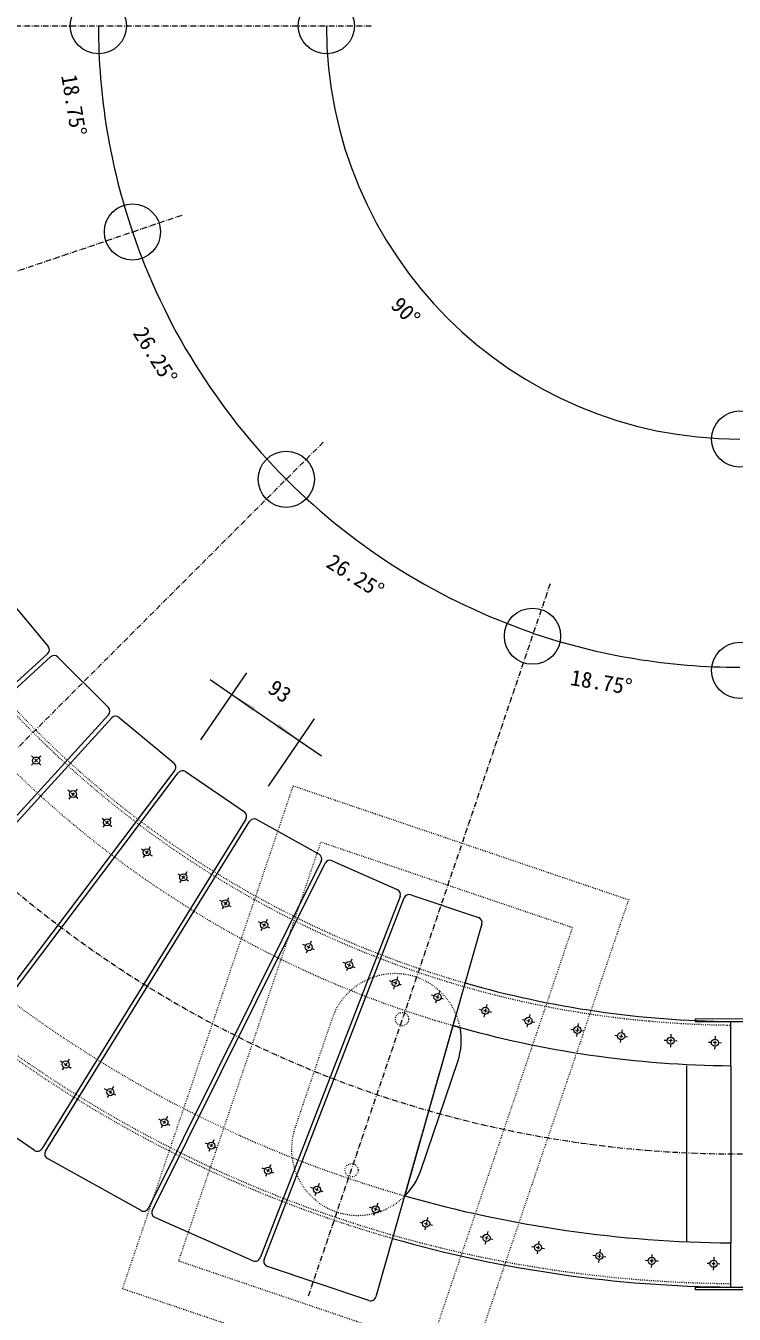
# Model space of a CAD drawing. Units: millimetres, scale not verified. Extents: x -2925 to 2925, y -2062 to 2062.
# Drawn here: x -1912 to -1112, y -1312 to 144 of the extents above; entities that cross this region are included whole.
import ezdxf
from ezdxf.enums import TextEntityAlignment as Align

# ---------------------------------------------------------------- set-up
doc = ezdxf.new("R2010")
doc.units = ezdxf.units.MM
doc.header["$LTSCALE"] = 10
doc.linetypes.add('USER5', pattern=[0.208282, 0.069427, -0.138855])
doc.linetypes.add('USER6', pattern=[1.041641, 0.625, -0.208282, 0.069427, -0.138931])
doc.layers.add('0-1_IMPORTED', color=30, linetype='Continuous', lineweight=18)
doc.styles.add('ＭＳ ゴシック', font='')
doc.styles.get('ＭＳ ゴシック').set_extended_font_data('MS Gothic')

msp = doc.modelspace()

# ---------------------------------------------------------------- linework, layer by layer
at = {"layer": '0-1_IMPORTED', "color": 1, "linetype": 'USER6'}
for p, q in [((-2778.16, 143.89), (-1520.66, 143.89)), ((-2540.55, -343.19), (-1735.66, -69.97)), ((-2177.14, -927.59), (-1576.1, -326.55)), ((-1592.74, -1291), (-1319.52, -486.11))]:
    msp.add_line(p, q, dxfattribs=at)
at = {"layer": '0-1_IMPORTED'}
for p, q in [((-1938.41, -495.28), (-1886.96, -557.23)), ((-1887.53, -565.5), (-2211.21, -860.57)), ((-2207.84, -864.27), (-1884.16, -569.2)), ((-1875.88, -569.39), (-1818.94, -626.33)), ((-1818.74, -634.62), (-2113.81, -958.29)), ((-2110.12, -961.66), (-1815.05, -637.99)), ((-1806.78, -637.41), (-1744.83, -688.86)), ((-1903.46, -683.21), (-1905.59, -681.07)), ((-1895.26, -681.1), (-1897.4, -683.23)), ((-1743.87, -697.09), (-2007.82, -1046.61)), ((-1903.48, -689.27), (-1905.62, -691.39)), ((-1899.02, -684.84), (-1901.86, -687.66)), ((-1899.03, -687.67), (-1901.85, -684.83)), ((-1895.3, -691.43), (-1897.42, -689.29)), ((-1864.56, -719.45), (-1862.23, -721.37)), ((-1861.65, -727.41), (-1863.57, -729.73)), ((-1860.47, -722.83), (-1857.38, -725.37)), ((-1857.65, -722.56), (-1860.19, -725.64)), ((-1854.28, -718.46), (-1856.2, -720.79)), ((-1855.62, -726.82), (-1853.29, -728.74)), ((-1826.09, -751.4), (-1823.76, -753.31)), ((-1822, -754.77), (-1818.91, -757.31)), ((-1819.18, -754.5), (-1821.73, -757.58)), ((-1815.81, -750.41), (-1817.73, -752.73)), ((-1651.28, -752.94), (-1651.28, -752.94)), ((-1823.18, -759.35), (-1825.1, -761.68)), ((-1817.15, -758.77), (-1814.82, -760.69)), ((-1781.66, -785.79), (-1779.17, -787.49)), ((-1771.52, -783.86), (-1773.21, -786.35)), ((-1778.03, -793.44), (-1779.73, -795.94)), ((-1777.27, -788.77), (-1773.97, -791.02)), ((-1774.5, -788.24), (-1776.74, -791.55)), ((-1772.08, -792.31), (-1769.58, -794)), ((-1566.2, -799.46), (-1492.53, -831.99)), ((-1769.23, -1194.34), (-1574, -802.27)), ((-1740.41, -814.05), (-1737.92, -815.75)), ((-1730.27, -812.12), (-1731.96, -814.61)), ((-1736.78, -821.7), (-1738.48, -824.19)), ((-1736.02, -817.03), (-1732.72, -819.28)), ((-1733.25, -816.5), (-1735.5, -819.81)), ((-1730.83, -820.56), (-1728.33, -822.26)), ((-1690.34, -845.63), (-1692.97, -844.16)), ((-1683.03, -841.37), (-1684.5, -843.99)), ((-1489.36, -839.64), (-1647.58, -1248.05)), ((-1477.2, -837.93), (-1400.84, -863.52)), ((-1477.2, -837.93), (-1477.2, -837.93)), ((-1688.7, -851.47), (-1690.18, -854.1)), ((-1684.86, -848.71), (-1688.35, -846.75)), ((-1685.62, -845.99), (-1687.58, -849.48)), ((-1680.24, -851.31), (-1682.87, -849.83)), ((-1646.66, -869.96), (-1649.29, -868.49)), ((-1641.18, -873.04), (-1644.67, -871.08)), ((-1641.94, -870.32), (-1643.9, -873.81)), ((-1639.35, -865.7), (-1640.82, -868.32)), ((-1396.98, -870.85), (-1516.84, -1292.12)), ((-1645.02, -875.8), (-1646.5, -878.43)), ((-1636.56, -875.64), (-1639.19, -874.16)), ((-1596.55, -895.36), (-1599.3, -894.13)), ((-1594.38, -901.02), (-1595.6, -903.77)), ((-1590.8, -897.92), (-1594.46, -896.29)), ((-1591.82, -895.28), (-1593.45, -898.93)), ((-1589.66, -890.43), (-1590.89, -893.19)), ((-1585.96, -900.08), (-1588.72, -898.85)), ((-1550.81, -915.55), (-1553.56, -914.33)), ((-1545.06, -918.11), (-1548.72, -916.49)), ((-1546.08, -915.47), (-1547.71, -919.13)), ((-1543.92, -910.63), (-1545.15, -913.39)), ((-1548.64, -921.21), (-1549.86, -923.97)), ((-1540.22, -920.27), (-1542.98, -919.05)), ((-1492.16, -930.68), (-1493.13, -933.54)), ((-1498.56, -936.22), (-1501.42, -935.25)), ((-1495.88, -941.65), (-1496.85, -944.51)), ((-1492.61, -938.24), (-1496.4, -936.95)), ((-1493.86, -935.7), (-1495.14, -939.49)), ((-1487.59, -939.94), (-1490.44, -938.97)), ((-1451.15, -952.11), (-1454.01, -951.14)), ((-1448.47, -957.54), (-1449.44, -960.4)), ((-1445.2, -954.13), (-1448.99, -952.84)), ((-1446.45, -951.59), (-1447.74, -955.38)), ((-1444.75, -946.57), (-1445.72, -949.43)), ((-1440.18, -955.83), (-1443.04, -954.86)), ((-1400.17, -967.21), (-1397.23, -967.89)), ((-1395.01, -968.41), (-1391.11, -969.31)), ((-1394.02, -973.04), (-1394.7, -975.97)), ((-1392.61, -966.91), (-1393.51, -970.81)), ((-1391.41, -961.75), (-1392.09, -964.68)), ((-1388.88, -969.83), (-1385.94, -970.51)), ((-1342.74, -973.19), (-1343.42, -976.13)), ((-1351.5, -978.66), (-1348.56, -979.34)), ((-1346.33, -979.86), (-1342.44, -980.76)), ((-1345.35, -984.48), (-1346.03, -987.42)), ((-1343.93, -978.36), (-1344.84, -982.26)), ((-1340.21, -981.27), (-1337.27, -981.95)), ((-1296.4, -989.65), (-1293.41, -990.05)), ((-1288.89, -988.65), (-1289.43, -992.61)), ((-1288.18, -983.4), (-1288.58, -986.38)), ((-1115.66, -1031.07), (-1115.66, -981.07)), ((-1291.14, -990.36), (-1287.18, -990.9)), ((-1289.74, -994.88), (-1290.14, -997.87)), ((-1284.91, -991.21), (-1281.92, -991.61)), ((-1246.88, -996.56), (-1243.89, -996.96)), ((-1241.62, -997.27), (-1237.66, -997.81)), ((-1240.22, -1001.79), (-1240.62, -1004.77)), ((-1239.37, -995.56), (-1239.91, -999.52)), ((-1238.66, -990.3), (-1239.06, -993.29)), ((-1235.39, -998.12), (-1232.4, -998.52)), ((-1187.98, -1002.51), (-1190.99, -1002.36)), ((-1181.7, -1002.82), (-1185.69, -1002.62)), ((-1183.6, -1000.73), (-1183.8, -1004.72)), ((-1183.33, -995.43), (-1183.48, -998.44)), ((-1176.4, -1003.09), (-1179.42, -1002.94)), ((-1133.65, -1003.03), (-1133.85, -1007.03)), ((-1133.39, -997.74), (-1133.54, -1000.75)), ((-1183.91, -1007), (-1184.06, -1010.02)), ((-1138.03, -1004.82), (-1141.04, -1004.67)), ((-1131.75, -1005.13), (-1135.75, -1004.93)), ((-1133.96, -1009.31), (-1134.11, -1012.32)), ((-1126.46, -1005.4), (-1129.47, -1005.25)), ((-1873.17, -1025.56), (-1870.68, -1027.25)), ((-1869.54, -1033.21), (-1871.24, -1035.7)), ((-1868.79, -1028.54), (-1865.48, -1030.78)), ((-1866.01, -1028.01), (-1868.26, -1031.31)), ((-1863.03, -1023.62), (-1864.72, -1026.12)), ((-1863.59, -1032.07), (-1861.1, -1033.77)), ((-1466, -1149.2), (-1424.22, -1026.1)), ((-1165.66, -1031.07), (-1165.66, -1229.8)), ((-1115.66, -1031.07), (-1115.67, -1231.07)), ((-1820.49, -1058.75), (-1823.12, -1057.28)), ((-1815.01, -1061.83), (-1818.5, -1059.87)), ((-1815.78, -1059.11), (-1817.74, -1062.6)), ((-1813.18, -1054.49), (-1814.66, -1057.12)), ((-1818.86, -1064.59), (-1820.33, -1067.22)), ((-1810.39, -1064.43), (-1813.02, -1062.95)), ((-1759.34, -1092.82), (-1761.97, -1091.34)), ((-1752.03, -1088.55), (-1753.51, -1091.18)), ((-1757.7, -1098.65), (-1759.18, -1101.28)), ((-1753.86, -1095.89), (-1757.35, -1093.94)), ((-1754.62, -1093.17), (-1756.58, -1096.66)), ((-1749.24, -1098.49), (-1751.87, -1097.01)), ((-1706.48, -1119.58), (-1709.23, -1118.35)), ((-1700.74, -1122.14), (-1704.39, -1120.51)), ((-1701.75, -1119.5), (-1703.38, -1123.15)), ((-1699.59, -1114.66), (-1700.82, -1117.41)), ((-1704.31, -1125.24), (-1705.54, -1127.99)), ((-1695.9, -1124.3), (-1698.65, -1123.07)), ((-1642.44, -1147.85), (-1645.2, -1146.63)), ((-1636.7, -1150.41), (-1640.36, -1148.78)), ((-1637.72, -1147.77), (-1639.34, -1151.43)), ((-1635.56, -1142.93), (-1636.78, -1145.68)), ((-1640.28, -1153.51), (-1641.5, -1156.27)), ((-1631.86, -1152.57), (-1634.62, -1151.34)), ((-1580.93, -1164.09), (-1581.9, -1166.94)), ((-1587.34, -1169.63), (-1590.19, -1168.66)), ((-1584.66, -1175.06), (-1585.62, -1177.92)), ((-1581.39, -1171.65), (-1585.17, -1170.36)), ((-1582.64, -1169.11), (-1583.92, -1172.9)), ((-1576.36, -1173.35), (-1579.22, -1172.38)), ((-1520.97, -1191.87), (-1523.82, -1190.9)), ((-1515.01, -1193.89), (-1518.8, -1192.61)), ((-1516.27, -1191.35), (-1517.55, -1195.14)), ((-1514.56, -1186.33), (-1515.53, -1189.19)), ((-1655.6, -1251.38), (-1766.28, -1202.51)), ((-1518.28, -1197.31), (-1519.25, -1200.16)), ((-1509.99, -1195.59), (-1512.85, -1194.63)), ((-1467.03, -1207.82), (-1464.09, -1208.5)), ((-1459.47, -1207.51), (-1460.37, -1211.41)), ((-1458.27, -1202.35), (-1458.95, -1205.29)), ((-1461.87, -1209.01), (-1457.97, -1209.91)), ((-1460.89, -1213.64), (-1461.57, -1216.58)), ((-1455.74, -1210.43), (-1452.81, -1211.11)), ((-1390.13, -1218.38), (-1390.81, -1221.31)), ((-1398.89, -1223.84), (-1395.95, -1224.52)), ((-1393.73, -1225.04), (-1389.83, -1225.94)), ((-1392.74, -1229.67), (-1393.42, -1232.6)), ((-1391.33, -1223.54), (-1392.23, -1227.44)), ((-1387.6, -1226.46), (-1384.66, -1227.14)), ((-1340.77, -1235.39), (-1337.78, -1235.8)), ((-1335.52, -1236.11), (-1331.56, -1236.65)), ((-1333.27, -1234.4), (-1333.81, -1238.36)), ((-1332.55, -1229.14), (-1332.96, -1232.13)), ((-1329.29, -1236.95), (-1326.3, -1237.36)), ((-1115.66, -1281.08), (-1115.67, -1231.07)), ((-1334.11, -1240.62), (-1334.52, -1243.61)), ((-1271.44, -1245.07), (-1268.46, -1245.47)), ((-1266.19, -1245.78), (-1262.23, -1246.32)), ((-1264.78, -1250.3), (-1265.19, -1253.28)), ((-1263.94, -1244.07), (-1264.48, -1248.03)), ((-1263.23, -1238.81), (-1263.63, -1241.8)), ((-1259.96, -1246.63), (-1256.97, -1247.03)), ((-1209.49, -1251.3), (-1212.5, -1251.15)), ((-1203.21, -1251.61), (-1207.21, -1251.42)), ((-1205.11, -1249.52), (-1205.31, -1253.51)), ((-1204.85, -1244.22), (-1205, -1247.23)), ((-1197.92, -1251.88), (-1200.93, -1251.73)), ((-1134.92, -1247.46), (-1135.07, -1250.47)), ((-1524.51, -1296.17), (-1639.23, -1257.72)), ((-1205.42, -1255.8), (-1205.57, -1258.81)), ((-1139.56, -1254.53), (-1142.58, -1254.38)), ((-1133.29, -1254.85), (-1137.28, -1254.65)), ((-1135.5, -1259.03), (-1135.65, -1262.04)), ((-1135.18, -1252.75), (-1135.38, -1256.75)), ((-1127.99, -1255.11), (-1131, -1254.96))]:
    msp.add_line(p, q, dxfattribs=at)
at = {"layer": '0-1_IMPORTED', "color": 1}
for p, q in [((-1714.45, -662.98), (-1662.37, -586.96)), ((-1704.08, -594.76), (-1679.33, -611.71)), ((-1679.33, -611.71), (-1603, -664)), ((-1638.12, -715.27), (-1586.05, -639.25)), ((-1603, -664), (-1578.25, -680.95))]:
    msp.add_line(p, q, dxfattribs=at)
at = {"layer": '0-1_IMPORTED', "linetype": 'USER5'}
for p, q in [((-1484.56, -1178.69), (-1426.05, -973.04)), ((-1566.26, -977.88), (-1608.04, -1100.98))]:
    msp.add_line(p, q, dxfattribs=at)
at = {"layer": '0-1_IMPORTED'}
for points in [[(-2003.83, -1049.63), (-2003.83, -1049.63), (-1739.88, -700.1)], [(-1731.7, -698.77), (-1665.26, -744.28), (-1665.26, -744.28)], [(-1663.55, -752.39), (-1663.55, -752.39), (-1894.12, -1124.78)], [(-1889.87, -1127.41), (-1889.87, -1127.41), (-1659.3, -755.02), (-1659.3, -755.02)], [(-1651.28, -752.94), (-1580.92, -792.13), (-1580.92, -792.13)], [(-1578.47, -800.04), (-1578.47, -800.04), (-1773.7, -1192.11)], [(-1642.92, -1249.86), (-1484.7, -841.45), (-1484.7, -841.45)], [(-1421.57, -987.9), (-1429.66, -985.72), (-1484.56, -1178.69)], [(-1902.62, -1126.57), (-2002.43, -1058.19), (-2002.43, -1058.19)], [(-1781.99, -1194.68), (-1887.69, -1135.81), (-1887.69, -1135.81)]]:
    msp.add_lwpolyline(points, dxfattribs=at)
at = {"layer": '0-1_IMPORTED', "linetype": 'USER5'}
for points in [[(-1610.03, -714.85), (-1231.26, -843.43), (-1424.12, -1411.58), (-1802.9, -1283.01)], [(-1578.76, -778.27), (-1294.68, -874.7), (-1455.4, -1348.17), (-1739.48, -1251.73)]]:
    msp.add_lwpolyline(points, close=True, dxfattribs=at)
msp.add_lwpolyline([(-1426.05, -973.04), (-1429.66, -985.72), (-1421.57, -987.9)], dxfattribs=at)
at = {"layer": '0-1_IMPORTED'}
for points in [[(-1155.91, -981.23), (-1055.91, -981.06), (-1055.92, -978.06), (-1155.92, -978.23)], [(-1155.66, -1281.08), (-1055.66, -1281.08), (-1055.66, -1284.08), (-1155.66, -1284.08)]]:
    msp.add_lwpolyline(points, close=True, dxfattribs=at)
at = {"layer": '0-1_IMPORTED', "color": 1, "linetype": 'USER6'}
msp.add_circle((-1105.66, 143.89), 1275, dxfattribs=at)
at = {"layer": '0-1_IMPORTED', "color": 1}
for centre in [(-1830.17, 143.89), (-1572.6, 143.89), (-1791.72, -89), (-1105.66, -323.05), (-1617.96, -368.42), (-1339.76, -545.75), (-1105.66, -584.4)]:
    msp.add_circle(centre, 31.75, dxfattribs=at)
at = {"layer": '0-1_IMPORTED'}
for centre in [(-1900.44, -686.25), (-1858.92, -724.1), (-1820.46, -756.04), (-1775.62, -789.9), (-1734.37, -818.16), (-1686.6, -847.73), (-1642.92, -872.06), (-1592.63, -897.1), (-1546.89, -917.3), (-1494.5, -937.6), (-1447.09, -953.49), (-1393.06, -968.86), (-1344.38, -980.31), (-1289.16, -990.63), (-1239.64, -997.54), (-1183.7, -1002.72), (-1133.75, -1005.03), (-1867.13, -1029.66), (-1816.76, -1060.85), (-1755.6, -1094.91), (-1702.57, -1121.32), (-1638.53, -1149.6), (-1583.28, -1171), (-1516.91, -1193.25), (-1459.92, -1209.46), (-1391.78, -1225.49), (-1333.54, -1236.38), (-1264.21, -1246.05), (-1205.21, -1251.52), (-1135.28, -1254.75)]:
    msp.add_circle(centre, 4, dxfattribs=at)
at = {"layer": '0-1_IMPORTED', "linetype": 'USER5'}
for centre in [(-1487.2, -978.32), (-1544.11, -1149.08)]:
    msp.add_circle(centre, 7.5, dxfattribs=at)
for centre, radius, start, end in [((-1105.66, 143.89), 1425, 180.40207, 254.01714), ((-1105.66, 143.89), 1421, 180.40207, 269.59793), ((-1105.66, 143.89), 1375, 180.41608, 254.01349), ((-1105.66, 143.89), 1175, 180.4872, 253.99576), ((-1105.66, 143.89), 1129, 180.50928, 269.49072), ((-1105.66, 143.89), 1125, 180.50928, 253.99034), ((-1495.24, -1001.99), 75, 71.24988, 161.25003), ((-1495.24, -1001.99), 75, 22.70683, 71.25013), ((-1495.22, -1001.98), 74.99, 10.87067, 22.70721), ((-1435.44, -990.5), 14.11, 10.6423, 10.87373), ((-1537.02, -1125.09), 75, 161.24998, 251.25013), ((-1537.02, -1125.09), 75, 251.25017, 314.38591)]:
    msp.add_arc(centre, radius, start, end, dxfattribs=at)
at = {"layer": '0-1_IMPORTED', "color": 1}
for centre, radius, start, end in [((-1105.66, 143.89), 724.51, 180, 198.75), ((-1105.66, 143.89), 466.94, 180, 270), ((-1105.66, 143.89), 724.51, 198.75, 225), ((-1105.66, 143.89), 724.51, 225, 251.25), ((-1105.66, 147.47), 728.29, 251.25, 270)]:
    msp.add_arc(centre, radius, start, end, dxfattribs=at)
at = {"layer": '0-1_IMPORTED'}
for centre, radius, start, end in [((-1891.58, -561.07), 6, 312.3528, 39.70502), ((-1880.12, -573.63), 6, 45, 132.35311), ((-1823.18, -630.57), 6, 317.6472, 44.99969), ((-1810.61, -642.03), 6, 50.29367, 137.64713), ((-1748.66, -693.48), 6, 322.94148, 50.29489), ((-1735.09, -703.72), 6, 55.58846, 142.94109), ((-1668.65, -749.23), 6, 328.23558, 55.5879), ((-1654.2, -758.18), 6, 60.88206, 148.23473), ((-1583.84, -797.37), 6, 333.52932, 60.88158), ((-1568.63, -804.95), 6, 66.17592, 153.52956), ((-1494.96, -837.47), 6, 338.82298, 66.177), ((-1479.1, -843.62), 6, 71.47081, 158.82298), ((-1402.75, -869.21), 6, 344.11807, 71.47095), ((-1105.66, 143.89), 1125, 253.99034, 269.49072), ((-1105.66, 143.89), 1175, 253.99576, 269.51239), ((-1495.23, -1001.99), 75, 341.25005, 10.83047), ((-1899.22, -1121.62), 6, 235.58817, 328.23552), ((-1884.77, -1130.57), 6, 148.2345, 240.8819), ((-1537.02, -1125.09), 75, 314.38441, 341.24983), ((-1105.66, 143.89), 1375, 254.01349, 269.58301), ((-1779.07, -1189.44), 6, 240.88269, 333.52904), ((-1763.86, -1197.02), 6, 153.52874, 246.17645), ((-1105.66, 143.89), 1425, 254.01714, 269.59793), ((-1653.18, -1245.89), 6, 246.17703, 338.82311), ((-1637.32, -1252.03), 6, 158.82338, 251.471), ((-1522.61, -1290.48), 6, 251.47105, 344.11736)]:
    msp.add_arc(centre, radius, start, end, dxfattribs=at)
at = {"layer": '0-1_IMPORTED', "color": 1}
for points in [[(-1679.33, -611.71), (-1652.99, -626.31), (-1655.93, -630.66)], [(-1603, -664), (-1629.08, -648.94), (-1626.07, -644.64)]]:
    msp.add_solid(points, dxfattribs=at)

# ---------------------------------------------------------------- texts
at = {"layer": '0-1_IMPORTED', "color": 7, "style": 'ＭＳ ゴシック'}
for s, rotation, p in [('18.75°', 279.375, (-1877.51, 86.55)), ('90°', 314.999, (-1504.82, -177.13)), ('26.25°', 301.875, (-1796.38, -206.37)), ('26.25°', 327.963, (-1576.97, -471.37)), ('93', 325.588, (-1643.27, -612.84)), ('18.75°', 350.625, (-1298.76, -606.13))]:
    msp.add_text(s, height=17.91, rotation=rotation, dxfattribs=at).set_placement(p, align=Align.BOTTOM_LEFT)

doc.saveas('drawing.dxf')
